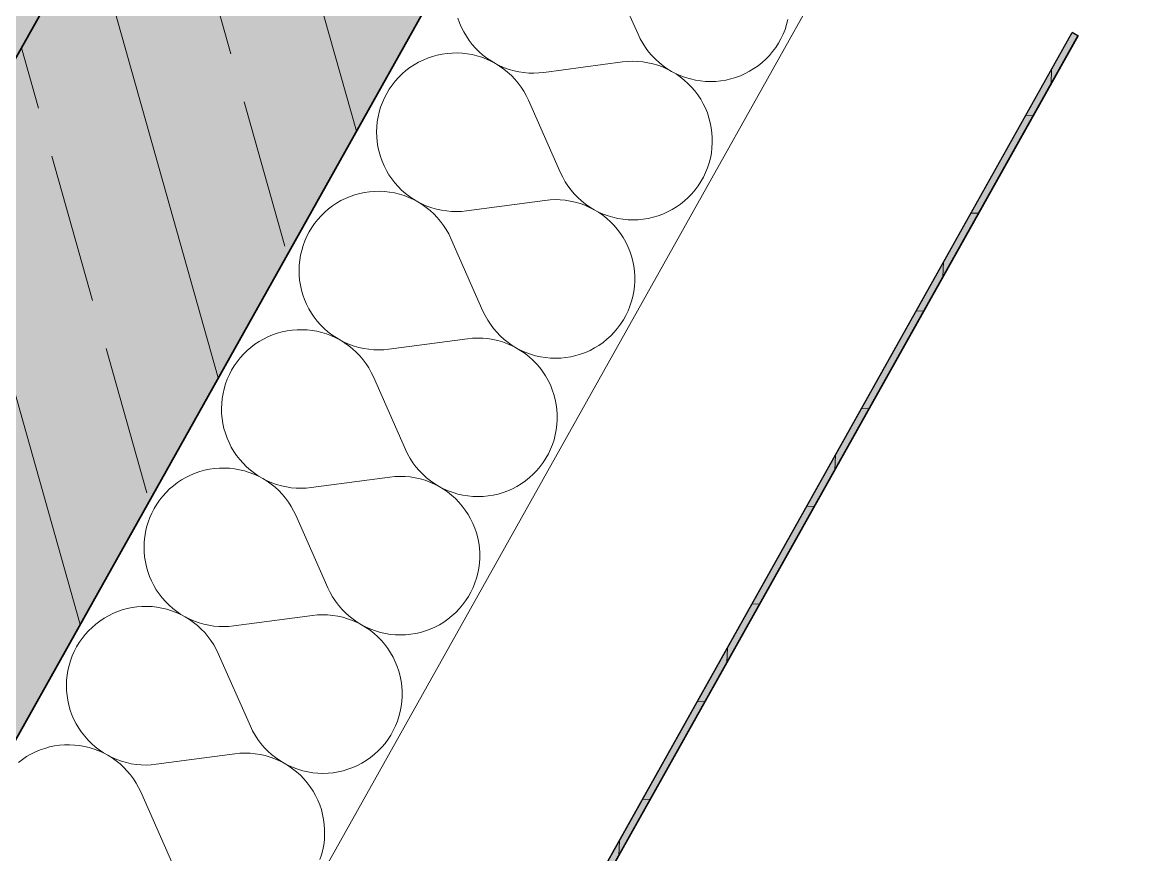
# Model space of a CAD drawing. Header units: metres. Extents: x -27.1 to 50.1, y 105.7 to 163.4.
# Drawn here: x 11.3 to 11.965, y 148.108 to 148.608 of the extents above; entities that cross this region are included whole.
import ezdxf

# ---------------------------------------------------------------- set-up
doc = ezdxf.new("R2010")
doc.units = ezdxf.units.M
doc.header["$MEASUREMENT"] = 0
doc.linetypes.add('Strichpunktlinie', pattern=[0.006703, 0.003528, -0.001764, 0, -0.001411])
doc.linetypes.add('Wipeout_Contour', pattern=[1, 0, -1])
for name, color, linetype in [('00  Raster', 7, 'Continuous'), ('10  Fassade', 7, 'Continuous'), ('10  Fassade_Deckschraffur', 7, 'Continuous'), ('10  Fassade_Schnittschraffur', 7, 'Continuous'), ('10  Treppen + Rampen', 7, 'Continuous'), ('10  Wand Massiv', 7, 'Continuous'), ('10  Wand Massiv_Schnittschraffur', 7, 'Continuous')]:
    doc.layers.add(name, color=color, linetype=linetype)

# ---------------------------------------------------------------- blocks, each defined once
blk = doc.blocks.new('*X59', base_point=(-0.16283, 98.00747))
at = {"layer": '10  Wand Massiv_Schnittschraffur', "color": 98, "linetype": 'Continuous', "lineweight": 13, "ltscale": 1000, "true_color": 0x000100}
for p, q in [((11.66985, 148.60108), (11.65058, 148.64462)), ((11.56171, 148.61075), (11.56272, 148.60791)), ((11.56272, 148.60791), (11.56392, 148.60515)), ((11.56392, 148.60515), (11.56528, 148.60246)), ((11.75698, 148.60117), (11.75812, 148.604)), ((11.75812, 148.604), (11.75908, 148.60691)), ((11.75908, 148.60691), (11.75985, 148.60987)), ((11.56528, 148.60246), (11.56681, 148.59987)), ((11.56681, 148.59987), (11.5685, 148.59738)), ((11.5685, 148.59738), (11.57035, 148.595)), ((11.66985, 148.60108), (11.67118, 148.59832)), ((11.67118, 148.59832), (11.67267, 148.59566)), ((11.75417, 148.59575), (11.75566, 148.59841)), ((11.75566, 148.59841), (11.75698, 148.60117)), ((11.57035, 148.595), (11.57234, 148.59274)), ((11.57234, 148.59274), (11.57447, 148.59061)), ((11.57447, 148.59061), (11.57674, 148.58862)), ((11.67267, 148.59566), (11.67434, 148.5931)), ((11.67434, 148.5931), (11.67617, 148.59065)), ((11.67617, 148.59065), (11.67815, 148.58832)), ((11.74871, 148.5884), (11.75069, 148.59073)), ((11.75069, 148.59073), (11.75251, 148.59318)), ((11.75251, 148.59318), (11.75417, 148.59575)), ((11.53804, 148.58427), (11.53543, 148.58277)), ((11.54074, 148.58561), (11.53804, 148.58427)), ((11.54352, 148.58677), (11.54074, 148.58561)), ((11.54637, 148.58775), (11.54352, 148.58677)), ((11.54927, 148.58855), (11.54637, 148.58775)), ((11.55222, 148.58917), (11.54927, 148.58855)), ((11.5552, 148.5896), (11.55222, 148.58917)), ((11.55821, 148.58983), (11.5552, 148.5896)), ((11.56122, 148.58988), (11.55821, 148.58983)), ((11.56423, 148.58974), (11.56122, 148.58988)), ((11.56722, 148.58941), (11.56423, 148.58974)), ((11.57019, 148.58889), (11.56722, 148.58941)), ((11.57311, 148.58818), (11.57019, 148.58889)), ((11.57599, 148.58729), (11.57311, 148.58818)), ((11.57881, 148.58622), (11.57599, 148.58729)), ((11.57674, 148.58862), (11.57912, 148.58678)), ((11.58155, 148.58498), (11.57881, 148.58622)), ((11.57912, 148.58678), (11.58161, 148.58509)), ((11.58421, 148.58356), (11.58155, 148.58498)), ((11.58161, 148.58509), (11.58421, 148.58356)), ((11.66054, 148.58446), (11.61334, 148.57816)), ((11.66358, 148.58477), (11.66054, 148.58446)), ((11.66663, 148.58488), (11.66358, 148.58477)), ((11.66969, 148.58479), (11.66663, 148.58488)), ((11.67273, 148.58451), (11.66969, 148.58479)), ((11.67575, 148.58404), (11.67273, 148.58451)), ((11.67873, 148.58337), (11.67575, 148.58404)), ((11.67815, 148.58832), (11.68028, 148.58613)), ((11.68028, 148.58613), (11.68254, 148.58408)), ((11.68254, 148.58408), (11.68493, 148.58217)), ((11.74194, 148.58223), (11.74433, 148.58414)), ((11.74433, 148.58414), (11.74659, 148.5862)), ((11.74659, 148.5862), (11.74871, 148.5884)), ((11.52824, 148.57731), (11.52609, 148.57521)), ((11.53052, 148.57928), (11.52824, 148.57731)), ((11.53292, 148.5811), (11.53052, 148.57928)), ((11.53543, 148.58277), (11.53292, 148.5811)), ((11.58421, 148.58356), (11.5869, 148.5822)), ((11.58677, 148.58198), (11.58421, 148.58356)), ((11.58923, 148.58023), (11.58677, 148.58198)), ((11.5869, 148.5822), (11.58967, 148.58102)), ((11.59157, 148.57834), (11.58923, 148.58023)), ((11.58967, 148.58102), (11.5925, 148.58001)), ((11.59379, 148.5763), (11.59157, 148.57834)), ((11.5925, 148.58001), (11.5954, 148.57918)), ((11.5954, 148.57918), (11.59834, 148.57854)), ((11.59834, 148.57854), (11.60132, 148.57808)), ((11.60132, 148.57808), (11.60432, 148.57781)), ((11.60432, 148.57781), (11.60733, 148.57774)), ((11.60733, 148.57774), (11.61034, 148.57785)), ((11.61034, 148.57785), (11.61334, 148.57816)), ((11.68166, 148.58251), (11.67873, 148.58337)), ((11.68454, 148.58147), (11.68166, 148.58251)), ((11.68734, 148.58024), (11.68454, 148.58147)), ((11.68493, 148.58217), (11.68744, 148.58042)), ((11.69005, 148.57884), (11.68734, 148.58024)), ((11.68744, 148.58042), (11.69005, 148.57884)), ((11.69005, 148.57884), (11.69276, 148.57743)), ((11.69267, 148.57727), (11.69005, 148.57884)), ((11.69518, 148.57553), (11.69267, 148.57727)), ((11.69276, 148.57743), (11.69556, 148.57619)), ((11.73133, 148.57623), (11.73412, 148.57747)), ((11.73412, 148.57747), (11.73683, 148.57889)), ((11.73683, 148.57889), (11.73944, 148.58048)), ((11.73944, 148.58048), (11.74194, 148.58223)), ((11.52221, 148.5706), (11.52049, 148.56813)), ((11.52408, 148.57297), (11.52221, 148.5706)), ((11.52609, 148.57521), (11.52408, 148.57297)), ((11.59587, 148.57413), (11.59379, 148.5763)), ((11.59782, 148.57183), (11.59587, 148.57413)), ((11.59961, 148.56941), (11.59782, 148.57183)), ((11.69758, 148.57363), (11.69518, 148.57553)), ((11.69556, 148.57619), (11.69842, 148.57514)), ((11.69985, 148.57159), (11.69758, 148.57363)), ((11.69842, 148.57514), (11.70135, 148.57427)), ((11.70198, 148.5694), (11.69985, 148.57159)), ((11.70135, 148.57427), (11.70433, 148.5736)), ((11.70433, 148.5736), (11.70735, 148.57311)), ((11.70735, 148.57311), (11.71039, 148.57282)), ((11.71039, 148.57282), (11.71345, 148.57273)), ((11.71345, 148.57273), (11.7165, 148.57283)), ((11.7165, 148.57283), (11.71954, 148.57312)), ((11.71954, 148.57312), (11.72256, 148.57362)), ((11.72256, 148.57362), (11.72554, 148.5743)), ((11.72554, 148.5743), (11.72847, 148.57517)), ((11.72847, 148.57517), (11.73133, 148.57623)), ((11.51894, 148.56555), (11.51755, 148.56287)), ((11.52049, 148.56813), (11.51894, 148.56555)), ((11.60125, 148.56688), (11.59961, 148.56941)), ((11.60272, 148.56425), (11.60125, 148.56688)), ((11.60403, 148.56154), (11.60272, 148.56425)), ((11.70397, 148.56708), (11.70198, 148.5694)), ((11.70581, 148.56464), (11.70397, 148.56708)), ((11.70748, 148.56208), (11.70581, 148.56464)), ((11.51529, 148.55729), (11.51443, 148.5544)), ((11.51633, 148.56012), (11.51529, 148.55729)), ((11.51755, 148.56287), (11.51633, 148.56012)), ((11.6233, 148.51799), (11.60403, 148.56154)), ((11.70899, 148.55942), (11.70748, 148.56208)), ((11.71033, 148.55667), (11.70899, 148.55942)), ((11.51376, 148.55147), (11.51327, 148.5485)), ((11.51443, 148.5544), (11.51376, 148.55147)), ((11.71148, 148.55385), (11.71033, 148.55667)), ((11.71245, 148.55095), (11.71148, 148.55385)), ((11.71324, 148.54799), (11.71245, 148.55095)), ((11.51297, 148.5455), (11.51286, 148.54249)), ((11.51327, 148.5485), (11.51297, 148.5455)), ((11.71383, 148.545), (11.71324, 148.54799)), ((11.71423, 148.54197), (11.71383, 148.545)), ((11.51286, 148.54249), (11.51294, 148.53948)), ((11.51294, 148.53948), (11.51322, 148.53648)), ((11.71443, 148.53892), (11.71423, 148.54197)), ((11.71444, 148.53586), (11.71443, 148.53892)), ((11.51322, 148.53648), (11.51368, 148.5335)), ((11.51368, 148.5335), (11.51433, 148.53056)), ((11.71387, 148.52978), (11.71425, 148.53281)), ((11.71425, 148.53281), (11.71444, 148.53586)), ((11.51433, 148.53056), (11.51516, 148.52767)), ((11.51516, 148.52767), (11.51617, 148.52483)), ((11.51617, 148.52483), (11.51736, 148.52206)), ((11.71253, 148.52382), (11.7133, 148.52678)), ((11.7133, 148.52678), (11.71387, 148.52978)), ((11.51736, 148.52206), (11.51873, 148.51938)), ((11.51873, 148.51938), (11.52026, 148.51678)), ((11.6233, 148.51799), (11.62462, 148.51524)), ((11.70911, 148.51533), (11.71043, 148.51808)), ((11.71043, 148.51808), (11.71157, 148.52092)), ((11.71157, 148.52092), (11.71253, 148.52382)), ((11.52026, 148.51678), (11.52195, 148.51429)), ((11.52195, 148.51429), (11.5238, 148.51191)), ((11.5238, 148.51191), (11.52579, 148.50965)), ((11.62462, 148.51524), (11.62612, 148.51258)), ((11.62612, 148.51258), (11.62779, 148.51001)), ((11.70596, 148.5101), (11.70762, 148.51266)), ((11.70762, 148.51266), (11.70911, 148.51533)), ((11.49982, 148.50466), (11.49697, 148.50368)), ((11.50272, 148.50547), (11.49982, 148.50466)), ((11.50567, 148.50608), (11.50272, 148.50547)), ((11.50865, 148.50651), (11.50567, 148.50608)), ((11.51165, 148.50675), (11.50865, 148.50651)), ((11.51466, 148.5068), (11.51165, 148.50675)), ((11.51767, 148.50666), (11.51466, 148.5068)), ((11.52067, 148.50633), (11.51767, 148.50666)), ((11.52363, 148.5058), (11.52067, 148.50633)), ((11.52656, 148.5051), (11.52363, 148.5058)), ((11.52579, 148.50965), (11.52792, 148.50752)), ((11.52944, 148.50421), (11.52656, 148.5051)), ((11.52792, 148.50752), (11.53018, 148.50553)), ((11.53225, 148.50314), (11.52944, 148.50421)), ((11.53018, 148.50553), (11.53257, 148.50369)), ((11.62779, 148.51001), (11.62962, 148.50757)), ((11.62962, 148.50757), (11.6316, 148.50524)), ((11.6316, 148.50524), (11.63372, 148.50304)), ((11.70004, 148.50312), (11.70216, 148.50531)), ((11.70216, 148.50531), (11.70413, 148.50765)), ((11.70413, 148.50765), (11.70596, 148.5101)), ((11.48637, 148.49802), (11.48397, 148.4962)), ((11.48888, 148.49968), (11.48637, 148.49802)), ((11.49149, 148.50119), (11.48888, 148.49968)), ((11.49419, 148.50252), (11.49149, 148.50119)), ((11.49697, 148.50368), (11.49419, 148.50252)), ((11.535, 148.50189), (11.53225, 148.50314)), ((11.53257, 148.50369), (11.53506, 148.502)), ((11.53765, 148.50047), (11.535, 148.50189)), ((11.53506, 148.502), (11.53766, 148.50048)), ((11.54022, 148.49889), (11.53765, 148.50047)), ((11.53766, 148.50048), (11.54035, 148.49912)), ((11.54268, 148.49715), (11.54022, 148.49889)), ((11.54035, 148.49912), (11.54311, 148.49793)), ((11.54311, 148.49793), (11.54595, 148.49692)), ((11.61399, 148.50137), (11.56679, 148.49507)), ((11.61703, 148.50168), (11.61399, 148.50137)), ((11.62008, 148.50179), (11.61703, 148.50168)), ((11.62313, 148.50171), (11.62008, 148.50179)), ((11.62618, 148.50143), (11.62313, 148.50171)), ((11.6292, 148.50095), (11.62618, 148.50143)), ((11.63218, 148.50029), (11.6292, 148.50095)), ((11.63511, 148.49943), (11.63218, 148.50029)), ((11.63372, 148.50304), (11.63599, 148.50099)), ((11.63798, 148.49839), (11.63511, 148.49943)), ((11.63599, 148.50099), (11.63838, 148.49909)), ((11.64078, 148.49716), (11.63798, 148.49839)), ((11.63838, 148.49909), (11.64088, 148.49734)), ((11.64088, 148.49734), (11.6435, 148.49576)), ((11.69028, 148.49581), (11.69289, 148.49739)), ((11.69289, 148.49739), (11.69539, 148.49915)), ((11.69539, 148.49915), (11.69778, 148.50106)), ((11.69778, 148.50106), (11.70004, 148.50312)), ((11.47954, 148.49212), (11.47752, 148.48988)), ((11.48169, 148.49423), (11.47954, 148.49212)), ((11.48397, 148.4962), (11.48169, 148.49423)), ((11.54502, 148.49526), (11.54268, 148.49715)), ((11.54724, 148.49322), (11.54502, 148.49526)), ((11.54595, 148.49692), (11.54885, 148.49609)), ((11.54932, 148.49104), (11.54724, 148.49322)), ((11.54885, 148.49609), (11.55179, 148.49545)), ((11.55126, 148.48874), (11.54932, 148.49104)), ((11.55179, 148.49545), (11.55477, 148.495)), ((11.55477, 148.495), (11.55777, 148.49473)), ((11.55777, 148.49473), (11.56078, 148.49465)), ((11.56078, 148.49465), (11.56379, 148.49477)), ((11.56379, 148.49477), (11.56679, 148.49507)), ((11.6435, 148.49576), (11.64078, 148.49716)), ((11.6435, 148.49576), (11.64621, 148.49434)), ((11.64612, 148.49418), (11.6435, 148.49576)), ((11.64863, 148.49244), (11.64612, 148.49418)), ((11.64621, 148.49434), (11.649, 148.49311)), ((11.65103, 148.49055), (11.64863, 148.49244)), ((11.649, 148.49311), (11.65187, 148.49206)), ((11.65187, 148.49206), (11.6548, 148.49119)), ((11.6548, 148.49119), (11.65778, 148.49051)), ((11.67601, 148.49053), (11.67898, 148.49121)), ((11.67898, 148.49121), (11.68191, 148.49209)), ((11.68191, 148.49209), (11.68478, 148.49315)), ((11.68478, 148.49315), (11.68757, 148.49439)), ((11.68757, 148.49439), (11.69028, 148.49581)), ((11.47394, 148.48504), (11.47239, 148.48246)), ((11.47566, 148.48752), (11.47394, 148.48504)), ((11.47752, 148.48988), (11.47566, 148.48752)), ((11.55306, 148.48632), (11.55126, 148.48874)), ((11.5547, 148.48379), (11.55306, 148.48632)), ((11.6533, 148.4885), (11.65103, 148.49055)), ((11.65543, 148.48631), (11.6533, 148.4885)), ((11.65742, 148.48399), (11.65543, 148.48631)), ((11.65778, 148.49051), (11.6608, 148.49003)), ((11.6608, 148.49003), (11.66384, 148.48974)), ((11.66384, 148.48974), (11.66689, 148.48964)), ((11.66689, 148.48964), (11.66995, 148.48974)), ((11.66995, 148.48974), (11.67299, 148.49004)), ((11.67299, 148.49004), (11.67601, 148.49053)), ((11.471, 148.47979), (11.46978, 148.47703)), ((11.47239, 148.48246), (11.471, 148.47979)), ((11.55617, 148.48117), (11.5547, 148.48379)), ((11.55748, 148.47845), (11.55617, 148.48117)), ((11.57674, 148.43491), (11.55748, 148.47845)), ((11.65925, 148.48155), (11.65742, 148.48399)), ((11.66093, 148.479), (11.65925, 148.48155)), ((11.66244, 148.47634), (11.66093, 148.479)), ((11.46788, 148.47132), (11.46721, 148.46838)), ((11.46874, 148.47421), (11.46788, 148.47132)), ((11.46978, 148.47703), (11.46874, 148.47421)), ((11.66377, 148.47359), (11.66244, 148.47634)), ((11.66493, 148.47076), (11.66377, 148.47359)), ((11.6659, 148.46786), (11.66493, 148.47076)), ((11.46672, 148.46541), (11.46642, 148.46241)), ((11.46721, 148.46838), (11.46672, 148.46541)), ((11.66668, 148.46491), (11.6659, 148.46786)), ((11.66728, 148.46191), (11.66668, 148.46491)), ((11.46642, 148.46241), (11.46631, 148.4594)), ((11.46631, 148.4594), (11.46639, 148.45639)), ((11.66768, 148.45888), (11.66728, 148.46191)), ((11.66788, 148.45583), (11.66768, 148.45888)), ((11.46639, 148.45639), (11.46666, 148.45339)), ((11.46666, 148.45339), (11.46712, 148.45042)), ((11.6677, 148.44973), (11.66789, 148.45278)), ((11.66789, 148.45278), (11.66788, 148.45583)), ((11.46712, 148.45042), (11.46777, 148.44747)), ((11.46777, 148.44747), (11.46861, 148.44458)), ((11.46861, 148.44458), (11.46962, 148.44174)), ((11.66674, 148.44369), (11.66732, 148.4467)), ((11.66732, 148.4467), (11.6677, 148.44973)), ((11.46962, 148.44174), (11.47081, 148.43898)), ((11.47081, 148.43898), (11.47217, 148.43629)), ((11.66388, 148.435), (11.66502, 148.43783)), ((11.66502, 148.43783), (11.66597, 148.44074)), ((11.66597, 148.44074), (11.66674, 148.44369)), ((11.47217, 148.43629), (11.47371, 148.4337)), ((11.47371, 148.4337), (11.4754, 148.43121)), ((11.4754, 148.43121), (11.47724, 148.42883)), ((11.57674, 148.43491), (11.57807, 148.43215)), ((11.57807, 148.43215), (11.57957, 148.42949)), ((11.66107, 148.42958), (11.66256, 148.43224)), ((11.66256, 148.43224), (11.66388, 148.435)), ((11.47724, 148.42883), (11.47924, 148.42657)), ((11.47924, 148.42657), (11.48137, 148.42444)), ((11.48137, 148.42444), (11.48363, 148.42245)), ((11.57957, 148.42949), (11.58124, 148.42693)), ((11.58124, 148.42693), (11.58306, 148.42448)), ((11.58306, 148.42448), (11.58505, 148.42215)), ((11.6556, 148.42223), (11.65758, 148.42456)), ((11.65758, 148.42456), (11.6594, 148.42701)), ((11.6594, 148.42701), (11.66107, 148.42958)), ((11.44494, 148.4181), (11.44233, 148.4166)), ((11.44764, 148.41944), (11.44494, 148.4181)), ((11.45042, 148.4206), (11.44764, 148.41944)), ((11.45326, 148.42158), (11.45042, 148.4206)), ((11.45617, 148.42238), (11.45326, 148.42158)), ((11.45912, 148.423), (11.45617, 148.42238)), ((11.4621, 148.42343), (11.45912, 148.423)), ((11.4651, 148.42366), (11.4621, 148.42343)), ((11.46811, 148.42371), (11.4651, 148.42366)), ((11.47112, 148.42357), (11.46811, 148.42371)), ((11.47411, 148.42324), (11.47112, 148.42357)), ((11.47708, 148.42272), (11.47411, 148.42324)), ((11.48001, 148.42201), (11.47708, 148.42272)), ((11.48289, 148.42112), (11.48001, 148.42201)), ((11.4857, 148.42005), (11.48289, 148.42112)), ((11.48363, 148.42245), (11.48601, 148.42061)), ((11.48844, 148.41881), (11.4857, 148.42005)), ((11.48601, 148.42061), (11.48851, 148.41892)), ((11.4911, 148.41739), (11.48844, 148.41881)), ((11.48851, 148.41892), (11.4911, 148.41739)), ((11.56743, 148.41829), (11.52023, 148.41199)), ((11.57047, 148.4186), (11.56743, 148.41829)), ((11.57353, 148.41871), (11.57047, 148.4186)), ((11.57658, 148.41862), (11.57353, 148.41871)), ((11.57963, 148.41834), (11.57658, 148.41862)), ((11.58264, 148.41787), (11.57963, 148.41834)), ((11.58563, 148.4172), (11.58264, 148.41787)), ((11.58505, 148.42215), (11.58717, 148.41996)), ((11.58717, 148.41996), (11.58943, 148.41791)), ((11.58943, 148.41791), (11.59182, 148.416)), ((11.64884, 148.41606), (11.65122, 148.41797)), ((11.65122, 148.41797), (11.65348, 148.42003)), ((11.65348, 148.42003), (11.6556, 148.42223)), ((11.43514, 148.41114), (11.43298, 148.40904)), ((11.43742, 148.41311), (11.43514, 148.41114)), ((11.43982, 148.41493), (11.43742, 148.41311)), ((11.44233, 148.4166), (11.43982, 148.41493)), ((11.4911, 148.41739), (11.49379, 148.41603)), ((11.49366, 148.41581), (11.4911, 148.41739)), ((11.49612, 148.41406), (11.49366, 148.41581)), ((11.49379, 148.41603), (11.49656, 148.41485)), ((11.49847, 148.41217), (11.49612, 148.41406)), ((11.49656, 148.41485), (11.4994, 148.41384)), ((11.50068, 148.41013), (11.49847, 148.41217)), ((11.4994, 148.41384), (11.5023, 148.41301)), ((11.5023, 148.41301), (11.50524, 148.41237)), ((11.50524, 148.41237), (11.50822, 148.41191)), ((11.50822, 148.41191), (11.51122, 148.41164)), ((11.51122, 148.41164), (11.51423, 148.41157)), ((11.51423, 148.41157), (11.51724, 148.41168)), ((11.51724, 148.41168), (11.52023, 148.41199)), ((11.58856, 148.41634), (11.58563, 148.4172)), ((11.59143, 148.4153), (11.58856, 148.41634)), ((11.59423, 148.41407), (11.59143, 148.4153)), ((11.59182, 148.416), (11.59433, 148.41425)), ((11.59694, 148.41267), (11.59423, 148.41407)), ((11.59433, 148.41425), (11.59694, 148.41267)), ((11.59694, 148.41267), (11.59965, 148.41126)), ((11.59956, 148.4111), (11.59694, 148.41267)), ((11.60208, 148.40936), (11.59956, 148.4111)), ((11.59965, 148.41126), (11.60245, 148.41002)), ((11.63823, 148.41006), (11.64102, 148.4113)), ((11.64102, 148.4113), (11.64373, 148.41272)), ((11.64373, 148.41272), (11.64634, 148.41431)), ((11.64634, 148.41431), (11.64884, 148.41606)), ((11.4291, 148.40443), (11.42739, 148.40196)), ((11.43097, 148.4068), (11.4291, 148.40443)), ((11.43298, 148.40904), (11.43097, 148.4068)), ((11.50277, 148.40796), (11.50068, 148.41013)), ((11.50471, 148.40566), (11.50277, 148.40796)), ((11.50651, 148.40324), (11.50471, 148.40566)), ((11.60447, 148.40746), (11.60208, 148.40936)), ((11.60245, 148.41002), (11.60532, 148.40897)), ((11.60674, 148.40542), (11.60447, 148.40746)), ((11.60532, 148.40897), (11.60825, 148.4081)), ((11.60888, 148.40323), (11.60674, 148.40542)), ((11.60825, 148.4081), (11.61123, 148.40743)), ((11.61123, 148.40743), (11.61425, 148.40694)), ((11.61425, 148.40694), (11.61729, 148.40665)), ((11.61729, 148.40665), (11.62034, 148.40656)), ((11.62034, 148.40656), (11.6234, 148.40666)), ((11.6234, 148.40666), (11.62644, 148.40695)), ((11.62644, 148.40695), (11.62945, 148.40745)), ((11.62945, 148.40745), (11.63243, 148.40813)), ((11.63243, 148.40813), (11.63536, 148.409)), ((11.63536, 148.409), (11.63823, 148.41006)), ((11.42583, 148.39938), (11.42445, 148.3967)), ((11.42739, 148.40196), (11.42583, 148.39938)), ((11.50814, 148.40071), (11.50651, 148.40324)), ((11.50962, 148.39808), (11.50814, 148.40071)), ((11.51092, 148.39537), (11.50962, 148.39808)), ((11.61087, 148.40091), (11.60888, 148.40323)), ((11.6127, 148.39847), (11.61087, 148.40091)), ((11.61438, 148.39591), (11.6127, 148.39847)), ((11.42219, 148.39112), (11.42133, 148.38823)), ((11.42323, 148.39395), (11.42219, 148.39112)), ((11.42445, 148.3967), (11.42323, 148.39395)), ((11.53019, 148.35182), (11.51092, 148.39537)), ((11.61589, 148.39325), (11.61438, 148.39591)), ((11.61722, 148.3905), (11.61589, 148.39325)), ((11.42065, 148.3853), (11.42017, 148.38233)), ((11.42133, 148.38823), (11.42065, 148.3853)), ((11.61838, 148.38768), (11.61722, 148.3905)), ((11.61935, 148.38478), (11.61838, 148.38768)), ((11.62013, 148.38182), (11.61935, 148.38478)), ((11.41987, 148.37933), (11.41976, 148.37632)), ((11.42017, 148.38233), (11.41987, 148.37933)), ((11.62072, 148.37883), (11.62013, 148.38182)), ((11.62112, 148.3758), (11.62072, 148.37883)), ((11.41976, 148.37632), (11.41984, 148.37331)), ((11.41984, 148.37331), (11.42011, 148.37031)), ((11.62133, 148.37275), (11.62112, 148.3758)), ((11.62134, 148.36969), (11.62133, 148.37275)), ((11.42011, 148.37031), (11.42057, 148.36733)), ((11.42057, 148.36733), (11.42122, 148.36439)), ((11.42122, 148.36439), (11.42205, 148.36149)), ((11.62077, 148.36361), (11.62115, 148.36664)), ((11.62115, 148.36664), (11.62134, 148.36969)), ((11.42205, 148.36149), (11.42307, 148.35866)), ((11.42307, 148.35866), (11.42426, 148.35589)), ((11.61847, 148.35475), (11.61942, 148.35765)), ((11.61942, 148.35765), (11.62019, 148.36061)), ((11.62019, 148.36061), (11.62077, 148.36361)), ((11.42426, 148.35589), (11.42562, 148.35321)), ((11.42562, 148.35321), (11.42715, 148.35061)), ((11.53019, 148.35182), (11.53152, 148.34907)), ((11.61601, 148.34916), (11.61733, 148.35191)), ((11.61733, 148.35191), (11.61847, 148.35475)), ((11.42715, 148.35061), (11.42884, 148.34812)), ((11.42884, 148.34812), (11.43069, 148.34574)), ((11.43069, 148.34574), (11.43268, 148.34348)), ((11.53152, 148.34907), (11.53302, 148.34641)), ((11.53302, 148.34641), (11.53468, 148.34384)), ((11.61285, 148.34393), (11.61451, 148.34649)), ((11.61451, 148.34649), (11.61601, 148.34916)), ((11.40671, 148.33849), (11.40386, 148.33751)), ((11.40961, 148.3393), (11.40671, 148.33849)), ((11.41256, 148.33991), (11.40961, 148.3393)), ((11.41554, 148.34034), (11.41256, 148.33991)), ((11.41855, 148.34058), (11.41554, 148.34034)), ((11.42156, 148.34063), (11.41855, 148.34058)), ((11.42457, 148.34049), (11.42156, 148.34063)), ((11.42756, 148.34016), (11.42457, 148.34049)), ((11.43053, 148.33963), (11.42756, 148.34016)), ((11.43346, 148.33893), (11.43053, 148.33963)), ((11.43268, 148.34348), (11.43482, 148.34135)), ((11.43633, 148.33804), (11.43346, 148.33893)), ((11.43482, 148.34135), (11.43708, 148.33936)), ((11.43915, 148.33697), (11.43633, 148.33804)), ((11.43708, 148.33936), (11.43946, 148.33752)), ((11.53468, 148.34384), (11.53651, 148.3414)), ((11.53651, 148.3414), (11.53849, 148.33907)), ((11.53849, 148.33907), (11.54062, 148.33687)), ((11.60693, 148.33695), (11.60905, 148.33914)), ((11.60905, 148.33914), (11.61103, 148.34148)), ((11.61103, 148.34148), (11.61285, 148.34393)), ((11.39326, 148.33185), (11.39086, 148.33003)), ((11.39577, 148.33351), (11.39326, 148.33185)), ((11.39838, 148.33502), (11.39577, 148.33351)), ((11.40108, 148.33635), (11.39838, 148.33502)), ((11.40386, 148.33751), (11.40108, 148.33635)), ((11.44189, 148.33572), (11.43915, 148.33697)), ((11.43946, 148.33752), (11.44196, 148.33583)), ((11.44455, 148.3343), (11.44189, 148.33572)), ((11.44196, 148.33583), (11.44455, 148.33431)), ((11.44455, 148.33431), (11.44724, 148.33295)), ((11.44711, 148.33272), (11.44455, 148.3343)), ((11.44957, 148.33098), (11.44711, 148.33272)), ((11.44724, 148.33295), (11.45001, 148.33176)), ((11.45001, 148.33176), (11.45285, 148.33075)), ((11.52088, 148.3352), (11.47368, 148.3289)), ((11.52392, 148.33551), (11.52088, 148.3352)), ((11.52697, 148.33562), (11.52392, 148.33551)), ((11.53003, 148.33554), (11.52697, 148.33562)), ((11.53307, 148.33526), (11.53003, 148.33554)), ((11.53609, 148.33478), (11.53307, 148.33526)), ((11.53907, 148.33412), (11.53609, 148.33478)), ((11.54201, 148.33326), (11.53907, 148.33412)), ((11.54062, 148.33687), (11.54288, 148.33482)), ((11.54488, 148.33221), (11.54201, 148.33326)), ((11.54288, 148.33482), (11.54527, 148.33292)), ((11.54768, 148.33099), (11.54488, 148.33221)), ((11.54527, 148.33292), (11.54778, 148.33117)), ((11.54778, 148.33117), (11.55039, 148.32959)), ((11.59717, 148.32964), (11.59978, 148.33122)), ((11.59978, 148.33122), (11.60229, 148.33298)), ((11.60229, 148.33298), (11.60467, 148.33489)), ((11.60467, 148.33489), (11.60693, 148.33695)), ((11.38643, 148.32595), (11.38442, 148.32371)), ((11.38858, 148.32806), (11.38643, 148.32595)), ((11.39086, 148.33003), (11.38858, 148.32806)), ((11.45191, 148.32909), (11.44957, 148.33098)), ((11.45413, 148.32705), (11.45191, 148.32909)), ((11.45285, 148.33075), (11.45574, 148.32992)), ((11.45622, 148.32487), (11.45413, 148.32705)), ((11.45574, 148.32992), (11.45869, 148.32928)), ((11.45816, 148.32257), (11.45622, 148.32487)), ((11.45869, 148.32928), (11.46166, 148.32883)), ((11.46166, 148.32883), (11.46466, 148.32856)), ((11.46466, 148.32856), (11.46767, 148.32848)), ((11.46767, 148.32848), (11.47068, 148.3286)), ((11.47068, 148.3286), (11.47368, 148.3289)), ((11.55039, 148.32959), (11.54768, 148.33099)), ((11.55039, 148.32959), (11.5531, 148.32817)), ((11.55301, 148.32801), (11.55039, 148.32959)), ((11.55552, 148.32627), (11.55301, 148.32801)), ((11.5531, 148.32817), (11.5559, 148.32694)), ((11.55792, 148.32438), (11.55552, 148.32627)), ((11.5559, 148.32694), (11.55877, 148.32589)), ((11.55877, 148.32589), (11.5617, 148.32502)), ((11.5617, 148.32502), (11.56468, 148.32434)), ((11.5829, 148.32436), (11.58588, 148.32504)), ((11.58588, 148.32504), (11.58881, 148.32592)), ((11.58881, 148.32592), (11.59167, 148.32698)), ((11.59167, 148.32698), (11.59447, 148.32822)), ((11.59447, 148.32822), (11.59717, 148.32964)), ((11.38084, 148.31887), (11.37928, 148.31629)), ((11.38255, 148.32135), (11.38084, 148.31887)), ((11.38442, 148.32371), (11.38255, 148.32135)), ((11.45995, 148.32015), (11.45816, 148.32257)), ((11.46159, 148.31762), (11.45995, 148.32015)), ((11.56019, 148.32233), (11.55792, 148.32438)), ((11.56232, 148.32014), (11.56019, 148.32233)), ((11.56431, 148.31782), (11.56232, 148.32014)), ((11.56615, 148.31538), (11.56431, 148.31782)), ((11.56468, 148.32434), (11.56769, 148.32386)), ((11.56769, 148.32386), (11.57073, 148.32357)), ((11.57073, 148.32357), (11.57379, 148.32347)), ((11.57379, 148.32347), (11.57684, 148.32357)), ((11.57684, 148.32357), (11.57988, 148.32387)), ((11.57988, 148.32387), (11.5829, 148.32436)), ((11.37789, 148.31362), (11.37668, 148.31086)), ((11.37928, 148.31629), (11.37789, 148.31362)), ((11.46306, 148.315), (11.46159, 148.31762)), ((11.46437, 148.31228), (11.46306, 148.315)), ((11.48364, 148.26874), (11.46437, 148.31228)), ((11.56782, 148.31283), (11.56615, 148.31538)), ((11.56933, 148.31017), (11.56782, 148.31283)), ((11.37478, 148.30515), (11.3741, 148.30221)), ((11.37564, 148.30804), (11.37478, 148.30515)), ((11.37668, 148.31086), (11.37564, 148.30804)), ((11.57067, 148.30742), (11.56933, 148.31017)), ((11.57182, 148.30459), (11.57067, 148.30742)), ((11.57279, 148.30169), (11.57182, 148.30459)), ((11.37361, 148.29924), (11.37331, 148.29624)), ((11.3741, 148.30221), (11.37361, 148.29924)), ((11.57358, 148.29874), (11.57279, 148.30169)), ((11.57417, 148.29574), (11.57358, 148.29874)), ((11.37331, 148.29624), (11.37321, 148.29323)), ((11.37321, 148.29323), (11.37329, 148.29022)), ((11.57457, 148.29271), (11.57417, 148.29574)), ((11.57478, 148.28966), (11.57457, 148.29271)), ((11.37329, 148.29022), (11.37356, 148.28722)), ((11.37356, 148.28722), (11.37402, 148.28425)), ((11.5746, 148.28356), (11.57478, 148.28661)), ((11.57478, 148.28661), (11.57478, 148.28966)), ((11.37402, 148.28425), (11.37467, 148.2813)), ((11.37467, 148.2813), (11.3755, 148.27841)), ((11.3755, 148.27841), (11.37651, 148.27557)), ((11.57364, 148.27752), (11.57421, 148.28053)), ((11.57421, 148.28053), (11.5746, 148.28356)), ((11.37651, 148.27557), (11.37771, 148.27281)), ((11.37771, 148.27281), (11.37907, 148.27012)), ((11.57077, 148.26883), (11.57191, 148.27166)), ((11.57191, 148.27166), (11.57287, 148.27457)), ((11.57287, 148.27457), (11.57364, 148.27752)), ((11.37907, 148.27012), (11.3806, 148.26753)), ((11.3806, 148.26753), (11.38229, 148.26504)), ((11.38229, 148.26504), (11.38414, 148.26266)), ((11.48364, 148.26874), (11.48496, 148.26598)), ((11.48496, 148.26598), (11.48646, 148.26332)), ((11.56796, 148.26341), (11.56945, 148.26607)), ((11.56945, 148.26607), (11.57077, 148.26883)), ((11.38414, 148.26266), (11.38613, 148.2604)), ((11.38613, 148.2604), (11.38826, 148.25827)), ((11.38826, 148.25827), (11.39052, 148.25628)), ((11.48646, 148.26332), (11.48813, 148.26076)), ((11.48813, 148.26076), (11.48996, 148.25831)), ((11.48996, 148.25831), (11.49194, 148.25598)), ((11.5625, 148.25606), (11.56448, 148.25839)), ((11.56448, 148.25839), (11.5663, 148.26084)), ((11.5663, 148.26084), (11.56796, 148.26341)), ((11.35183, 148.25193), (11.34922, 148.25043)), ((11.35453, 148.25327), (11.35183, 148.25193)), ((11.35731, 148.25443), (11.35453, 148.25327)), ((11.36016, 148.25541), (11.35731, 148.25443)), ((11.36306, 148.25621), (11.36016, 148.25541)), ((11.36601, 148.25683), (11.36306, 148.25621)), ((11.36899, 148.25726), (11.36601, 148.25683)), ((11.37199, 148.25749), (11.36899, 148.25726)), ((11.37501, 148.25754), (11.37199, 148.25749)), ((11.37801, 148.2574), (11.37501, 148.25754)), ((11.38101, 148.25707), (11.37801, 148.2574)), ((11.38398, 148.25655), (11.38101, 148.25707)), ((11.3869, 148.25584), (11.38398, 148.25655)), ((11.38978, 148.25495), (11.3869, 148.25584)), ((11.3926, 148.25388), (11.38978, 148.25495)), ((11.39052, 148.25628), (11.39291, 148.25444)), ((11.39534, 148.25264), (11.3926, 148.25388)), ((11.39291, 148.25444), (11.3954, 148.25275)), ((11.398, 148.25122), (11.39534, 148.25264)), ((11.3954, 148.25275), (11.398, 148.25122)), ((11.398, 148.25122), (11.40069, 148.24986)), ((11.40056, 148.24964), (11.398, 148.25122)), ((11.47433, 148.25212), (11.42713, 148.24582)), ((11.47737, 148.25243), (11.47433, 148.25212)), ((11.48042, 148.25254), (11.47737, 148.25243)), ((11.48348, 148.25245), (11.48042, 148.25254)), ((11.48652, 148.25217), (11.48348, 148.25245)), ((11.48954, 148.2517), (11.48652, 148.25217)), ((11.49252, 148.25103), (11.48954, 148.2517)), ((11.49194, 148.25598), (11.49407, 148.25379)), ((11.49407, 148.25379), (11.49633, 148.25174)), ((11.49633, 148.25174), (11.49872, 148.24983)), ((11.55573, 148.24989), (11.55812, 148.2518)), ((11.55812, 148.2518), (11.56038, 148.25386)), ((11.56038, 148.25386), (11.5625, 148.25606)), ((11.34203, 148.24497), (11.33988, 148.24287)), ((11.34431, 148.24694), (11.34203, 148.24497)), ((11.34671, 148.24876), (11.34431, 148.24694)), ((11.34922, 148.25043), (11.34671, 148.24876)), ((11.40302, 148.24789), (11.40056, 148.24964)), ((11.40069, 148.24986), (11.40346, 148.24868)), ((11.40536, 148.246), (11.40302, 148.24789)), ((11.40346, 148.24868), (11.40629, 148.24767)), ((11.40758, 148.24396), (11.40536, 148.246)), ((11.40629, 148.24767), (11.40919, 148.24684)), ((11.40919, 148.24684), (11.41213, 148.2462)), ((11.41213, 148.2462), (11.41511, 148.24574)), ((11.41511, 148.24574), (11.41811, 148.24547)), ((11.41811, 148.24547), (11.42112, 148.2454)), ((11.42112, 148.2454), (11.42413, 148.24551)), ((11.42413, 148.24551), (11.42713, 148.24582)), ((11.49545, 148.25017), (11.49252, 148.25103)), ((11.49833, 148.24913), (11.49545, 148.25017)), ((11.50112, 148.2479), (11.49833, 148.24913)), ((11.49872, 148.24983), (11.50123, 148.24808)), ((11.50384, 148.2465), (11.50112, 148.2479)), ((11.50123, 148.24808), (11.50384, 148.2465)), ((11.50384, 148.2465), (11.50655, 148.24509)), ((11.50646, 148.24493), (11.50384, 148.2465)), ((11.50897, 148.24319), (11.50646, 148.24493)), ((11.50655, 148.24509), (11.50934, 148.24385)), ((11.54512, 148.24389), (11.54791, 148.24513)), ((11.54791, 148.24513), (11.55062, 148.24655)), ((11.55062, 148.24655), (11.55323, 148.24814)), ((11.55323, 148.24814), (11.55573, 148.24989)), ((11.336, 148.23826), (11.33428, 148.23579)), ((11.33787, 148.24063), (11.336, 148.23826)), ((11.33988, 148.24287), (11.33787, 148.24063)), ((11.40966, 148.24179), (11.40758, 148.24396)), ((11.41161, 148.23949), (11.40966, 148.24179)), ((11.4134, 148.23707), (11.41161, 148.23949)), ((11.51137, 148.24129), (11.50897, 148.24319)), ((11.50934, 148.24385), (11.51221, 148.2428)), ((11.51364, 148.23925), (11.51137, 148.24129)), ((11.51221, 148.2428), (11.51514, 148.24193)), ((11.51577, 148.23706), (11.51364, 148.23925)), ((11.51514, 148.24193), (11.51812, 148.24126)), ((11.51812, 148.24126), (11.52114, 148.24077)), ((11.52114, 148.24077), (11.52418, 148.24048)), ((11.52418, 148.24048), (11.52724, 148.24039)), ((11.52724, 148.24039), (11.53029, 148.24049)), ((11.53029, 148.24049), (11.53333, 148.24078)), ((11.53333, 148.24078), (11.53635, 148.24128)), ((11.53635, 148.24128), (11.53933, 148.24196)), ((11.53933, 148.24196), (11.54225, 148.24283)), ((11.54225, 148.24283), (11.54512, 148.24389)), ((11.33273, 148.23321), (11.33134, 148.23053)), ((11.33428, 148.23579), (11.33273, 148.23321)), ((11.41504, 148.23454), (11.4134, 148.23707)), ((11.41651, 148.23191), (11.41504, 148.23454)), ((11.41782, 148.2292), (11.41651, 148.23191)), ((11.51776, 148.23474), (11.51577, 148.23706)), ((11.5196, 148.2323), (11.51776, 148.23474)), ((11.52127, 148.22974), (11.5196, 148.2323)), ((11.32908, 148.22495), (11.32822, 148.22206)), ((11.33012, 148.22778), (11.32908, 148.22495)), ((11.33134, 148.23053), (11.33012, 148.22778)), ((11.43709, 148.18565), (11.41782, 148.2292)), ((11.52278, 148.22708), (11.52127, 148.22974)), ((11.52411, 148.22433), (11.52278, 148.22708)), ((11.32755, 148.21913), (11.32706, 148.21616)), ((11.32822, 148.22206), (11.32755, 148.21913)), ((11.52527, 148.2215), (11.52411, 148.22433)), ((11.52624, 148.21861), (11.52527, 148.2215)), ((11.52703, 148.21565), (11.52624, 148.21861)), ((11.32676, 148.21316), (11.32665, 148.21015)), ((11.32706, 148.21616), (11.32676, 148.21316)), ((11.52762, 148.21266), (11.52703, 148.21565)), ((11.52802, 148.20963), (11.52762, 148.21266)), ((11.32665, 148.21015), (11.32673, 148.20714)), ((11.32673, 148.20714), (11.32701, 148.20414)), ((11.52822, 148.20658), (11.52802, 148.20963)), ((11.52823, 148.20352), (11.52822, 148.20658)), ((11.32701, 148.20414), (11.32747, 148.20116)), ((11.32747, 148.20116), (11.32811, 148.19822)), ((11.32811, 148.19822), (11.32895, 148.19532)), ((11.52766, 148.19744), (11.52804, 148.20047)), ((11.52804, 148.20047), (11.52823, 148.20352)), ((11.32895, 148.19532), (11.32996, 148.19249)), ((11.32996, 148.19249), (11.33115, 148.18972)), ((11.52536, 148.18858), (11.52632, 148.19148)), ((11.52632, 148.19148), (11.52708, 148.19444)), ((11.52708, 148.19444), (11.52766, 148.19744)), ((11.33115, 148.18972), (11.33252, 148.18704)), ((11.33252, 148.18704), (11.33405, 148.18444)), ((11.43709, 148.18565), (11.43841, 148.1829)), ((11.5229, 148.18299), (11.52422, 148.18574)), ((11.52422, 148.18574), (11.52536, 148.18858)), ((11.33405, 148.18444), (11.33574, 148.18195)), ((11.33574, 148.18195), (11.33759, 148.17957)), ((11.33759, 148.17957), (11.33958, 148.17731)), ((11.43841, 148.1829), (11.43991, 148.18024)), ((11.43991, 148.18024), (11.44158, 148.17767)), ((11.51974, 148.17776), (11.52141, 148.18032)), ((11.52141, 148.18032), (11.5229, 148.18299)), ((11.31361, 148.17232), (11.31076, 148.17134)), ((11.31651, 148.17313), (11.31361, 148.17232)), ((11.31946, 148.17374), (11.31651, 148.17313)), ((11.32244, 148.17417), (11.31946, 148.17374)), ((11.32544, 148.17441), (11.32244, 148.17417)), ((11.32845, 148.17446), (11.32544, 148.17441)), ((11.33146, 148.17432), (11.32845, 148.17446)), ((11.33446, 148.17398), (11.33146, 148.17432)), ((11.33742, 148.17346), (11.33446, 148.17398)), ((11.34035, 148.17276), (11.33742, 148.17346)), ((11.33958, 148.17731), (11.34171, 148.17518)), ((11.34323, 148.17187), (11.34035, 148.17276)), ((11.34171, 148.17518), (11.34397, 148.17319)), ((11.34604, 148.1708), (11.34323, 148.17187)), ((11.34397, 148.17319), (11.34635, 148.17135)), ((11.44158, 148.17767), (11.44341, 148.17523)), ((11.44341, 148.17523), (11.44539, 148.1729)), ((11.44539, 148.1729), (11.44751, 148.1707)), ((11.51382, 148.17078), (11.51595, 148.17297)), ((11.51595, 148.17297), (11.51792, 148.17531)), ((11.51792, 148.17531), (11.51974, 148.17776)), ((11.30016, 148.16568), (11.29776, 148.16386)), ((11.30267, 148.16734), (11.30016, 148.16568)), ((11.30528, 148.16885), (11.30267, 148.16734)), ((11.30798, 148.17018), (11.30528, 148.16885)), ((11.31076, 148.17134), (11.30798, 148.17018)), ((11.34879, 148.16955), (11.34604, 148.1708)), ((11.34635, 148.17135), (11.34885, 148.16966)), ((11.35144, 148.16813), (11.34879, 148.16955)), ((11.34885, 148.16966), (11.35145, 148.16814)), ((11.35401, 148.16655), (11.35144, 148.16813)), ((11.35145, 148.16814), (11.35413, 148.16678)), ((11.35646, 148.16481), (11.35401, 148.16655)), ((11.35413, 148.16678), (11.3569, 148.16559)), ((11.35881, 148.16292), (11.35646, 148.16481)), ((11.3569, 148.16559), (11.35974, 148.16458)), ((11.42778, 148.16903), (11.38058, 148.16273)), ((11.43082, 148.16934), (11.42778, 148.16903)), ((11.43387, 148.16945), (11.43082, 148.16934)), ((11.43692, 148.16937), (11.43387, 148.16945)), ((11.43997, 148.16909), (11.43692, 148.16937)), ((11.44299, 148.16861), (11.43997, 148.16909)), ((11.44597, 148.16795), (11.44299, 148.16861)), ((11.4489, 148.16709), (11.44597, 148.16795)), ((11.44751, 148.1707), (11.44978, 148.16865)), ((11.45177, 148.16604), (11.4489, 148.16709)), ((11.44978, 148.16865), (11.45217, 148.16675)), ((11.45457, 148.16482), (11.45177, 148.16604)), ((11.45217, 148.16675), (11.45467, 148.165)), ((11.45729, 148.16342), (11.45457, 148.16482)), ((11.45467, 148.165), (11.45729, 148.16342)), ((11.50407, 148.16347), (11.50668, 148.16505)), ((11.50668, 148.16505), (11.50918, 148.16681)), ((11.50918, 148.16681), (11.51157, 148.16872)), ((11.51157, 148.16872), (11.51382, 148.17078)), ((11.36103, 148.16088), (11.35881, 148.16292)), ((11.35974, 148.16458), (11.36264, 148.16375)), ((11.36311, 148.1587), (11.36103, 148.16088)), ((11.36264, 148.16375), (11.36558, 148.16311)), ((11.36505, 148.1564), (11.36311, 148.1587)), ((11.36558, 148.16311), (11.36856, 148.16266)), ((11.36856, 148.16266), (11.37156, 148.16239)), ((11.37156, 148.16239), (11.37457, 148.16231)), ((11.37457, 148.16231), (11.37758, 148.16243)), ((11.37758, 148.16243), (11.38058, 148.16273)), ((11.45729, 148.16342), (11.46, 148.162)), ((11.45991, 148.16184), (11.45729, 148.16342)), ((11.46242, 148.1601), (11.45991, 148.16184)), ((11.46, 148.162), (11.46279, 148.16077)), ((11.46481, 148.15821), (11.46242, 148.1601)), ((11.46279, 148.16077), (11.46566, 148.15972)), ((11.46708, 148.15616), (11.46481, 148.15821)), ((11.46566, 148.15972), (11.46859, 148.15885)), ((11.46859, 148.15885), (11.47157, 148.15817)), ((11.47157, 148.15817), (11.47459, 148.15769)), ((11.48678, 148.1577), (11.48979, 148.15819)), ((11.48979, 148.15819), (11.49277, 148.15887)), ((11.49277, 148.15887), (11.4957, 148.15975)), ((11.4957, 148.15975), (11.49857, 148.16081)), ((11.49857, 148.16081), (11.50136, 148.16205)), ((11.50136, 148.16205), (11.50407, 148.16347)), ((11.36685, 148.15398), (11.36505, 148.1564)), ((11.36848, 148.15145), (11.36685, 148.15398)), ((11.36996, 148.14883), (11.36848, 148.15145)), ((11.46922, 148.15397), (11.46708, 148.15616)), ((11.47121, 148.15165), (11.46922, 148.15397)), ((11.47304, 148.14921), (11.47121, 148.15165)), ((11.47459, 148.15769), (11.47763, 148.1574)), ((11.47763, 148.1574), (11.48068, 148.1573)), ((11.48068, 148.1573), (11.48374, 148.1574)), ((11.48374, 148.1574), (11.48678, 148.1577)), ((11.37126, 148.14611), (11.36996, 148.14883)), ((11.39053, 148.10257), (11.37126, 148.14611)), ((11.47472, 148.14666), (11.47304, 148.14921)), ((11.47623, 148.144), (11.47472, 148.14666)), ((11.47756, 148.14125), (11.47623, 148.144)), ((11.47872, 148.13842), (11.47756, 148.14125)), ((11.47969, 148.13552), (11.47872, 148.13842)), ((11.48047, 148.13257), (11.47969, 148.13552)), ((11.48107, 148.12957), (11.48047, 148.13257)), ((11.48147, 148.12654), (11.48107, 148.12957)), ((11.48167, 148.12349), (11.48147, 148.12654)), ((11.48149, 148.11739), (11.48168, 148.12044)), ((11.48168, 148.12044), (11.48167, 148.12349)), ((11.48053, 148.11135), (11.48111, 148.11436)), ((11.48111, 148.11436), (11.48149, 148.11739)), ((11.47881, 148.10549), (11.47976, 148.1084)), ((11.47976, 148.1084), (11.48053, 148.11135))]:
    blk.add_line(p, q, dxfattribs=at)

msp = doc.modelspace()

# ---------------------------------------------------------------- wipeouts: each hides what was drawn before it
at = {"color": 254, "linetype": 'Wipeout_Contour', "lineweight": 0, "ltscale": 591.441087}
msp.add_wipeout([(11.93055, 148.60206), (10.61567, 146.25532), (10.61916, 146.25337), (11.93404, 148.60011)], dxfattribs=at).dxf.layer = '10  Fassade_Deckschraffur'

# ---------------------------------------------------------------- next in the draw order: hatches: boundary and pattern name
at = {"layer": '10  Fassade_Schnittschraffur', "linetype": 'Continuous', "lineweight": 0, "true_color": 0xffffff}
msp.add_hatch(color=7, dxfattribs=at).paths.add_polyline_path([(11.53822, 147.89366), (11.93405, 148.60013), (11.93056, 148.60208), (11.53473, 147.89562)])
at = {"layer": '10  Fassade_Schnittschraffur', "linetype": 'Continuous', "lineweight": 13, "true_color": 0x000100}
h = msp.add_hatch(dxfattribs=at)
h.set_pattern_fill('Dämmung__hart_1_0001', color=98, style=0, pattern_type=2)
h.set_pattern_definition([(87.605446, (0, 0), (-0.059947608, 0.002506841), []), (177.605446, (0, 0), (0.002506841, 0.059947608), [])])
h.paths.add_polyline_path([(11.53822, 147.89366), (11.93405, 148.60013), (11.93056, 148.60208), (11.53473, 147.89562)])
at = {"layer": '10  Wand Massiv_Schnittschraffur', "linetype": 'Continuous', "lineweight": 0, "true_color": 0xffffff}
for points in [[(13.66567, 152.84651), (11.06976, 148.21346), (11.08284, 148.20612), (13.67876, 152.83918)], [(11.25732, 148.10836), (13.85324, 152.74142), (13.67876, 152.83918), (11.08284, 148.20612)]]:
    msp.add_hatch(color=7, dxfattribs=at).paths.add_polyline_path(points)
at = {"layer": '10  Wand Massiv_Schnittschraffur', "linetype": 'Continuous', "lineweight": 13, "true_color": 0x000100}
h = msp.add_hatch(dxfattribs=at)
h.set_pattern_fill('Gips_0001', color=98, style=0, pattern_type=2)
h.set_pattern_definition([(87.605446, (0, 0), (-0.02497817, 0.001044517), [0, -0.025])])
h.paths.add_polyline_path([(13.66567, 152.84651), (11.06976, 148.21346), (11.08284, 148.20612), (13.67876, 152.83918)])
h = msp.add_hatch(dxfattribs=at)
h.set_pattern_fill('Beton__Stahlbeton_0001', color=98, style=0, pattern_type=2)
h.set_pattern_definition([(105.73796, (0, 0), (0.11550147, 0.03254858), []), (105.73796, (-0.05775, -0.01627), (0.11550147, 0.03254858), [0.09, -0.03])])
h.paths.add_polyline_path([(11.25732, 148.10836), (13.85324, 152.74142), (13.67876, 152.83918), (11.08284, 148.20612)])

# ---------------------------------------------------------------- next in the draw order: linework, layer by layer
at = {"layer": '00  Raster', "color": 7, "linetype": 'Strichpunktlinie', "lineweight": 13, "ltscale": 1000}
msp.add_line((15.49389, 146.6115), (-4.11544, 157.59867), dxfattribs=at)
at = {"layer": '10  Fassade', "color": 7, "linetype": 'Continuous', "lineweight": 25, "ltscale": 1000, "flags": 128}
for points in [[(10.61567, 146.25532), (11.93055, 148.60206)], [(10.61916, 146.25337), (11.93404, 148.60011)], [(11.93404, 148.60011), (11.93055, 148.60206)]]:
    msp.add_lwpolyline(points, dxfattribs=at)
msp.add_lwpolyline([(11.53822, 147.89366), (11.53473, 147.89562), (11.93056, 148.60208), (11.93405, 148.60013)], close=True, dxfattribs=at)
at = {"layer": '10  Wand Massiv', "color": 7, "linetype": 'Continuous', "lineweight": 35, "ltscale": 1000}
for p, q in [((13.67876, 152.83918), (11.08284, 148.20612)), ((11.25732, 148.10836), (13.82122, 152.68427))]:
    msp.add_line(p, q, dxfattribs=at)
at = {"layer": '10  Wand Massiv', "color": 7, "linetype": 'Continuous', "lineweight": 13, "ltscale": 1000, "flags": 128}
msp.add_lwpolyline([(11.4318, 148.0106), (13.98344, 152.56464)], dxfattribs=at)

# ---------------------------------------------------------------- next in the draw order: block references
at = {"layer": '10  Treppen + Rampen', "color": 7, "linetype": 'Continuous', "lineweight": 13, "ltscale": 1000}
msp.add_blockref('*X59', (-0.16283, 98.00747), dxfattribs=at)

doc.saveas('drawing.dxf')
